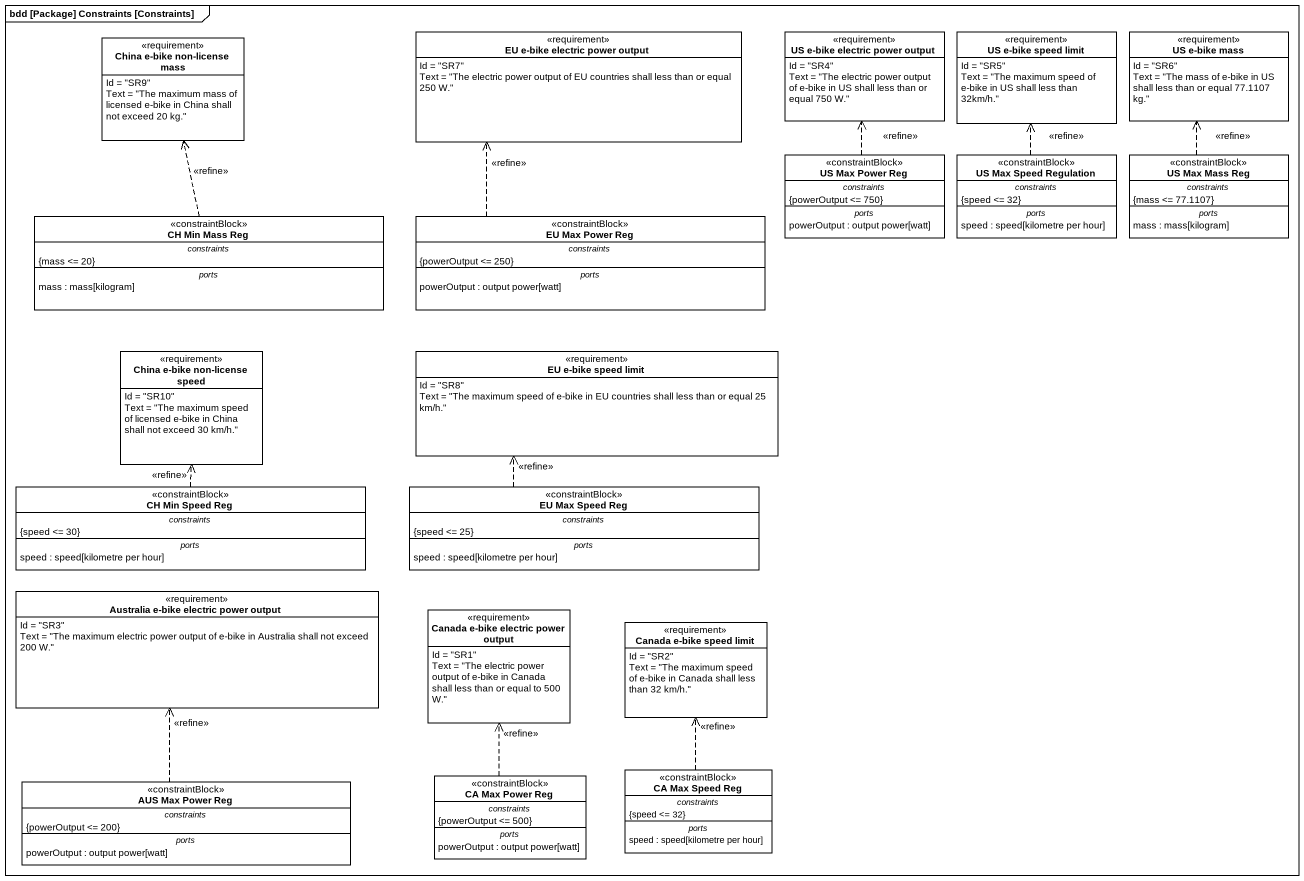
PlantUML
@startuml
mainframe bdd [Package] Constraints [Constraints]
hide circle
hide empty members
class "China e-bike non-license mass" as China_e_bike_non_license <<requirement>> {
  Id = "SR9"
  Text = "The maximum mass of licensed e-bike in China shall not exceed 20 kg."
}
class "EU e-bike electric power output" as EU_e_bike_electric_power <<requirement>> {
  Id = "SR7"
  Text = "The electric power output of EU countries shall less than or equal 250 W."
}
class "US e-bike electric power output" as US_e_bike_electric_power <<requirement>> {
  Id = "SR4"
  Text = "The electric power output of e-bike in US shall less than or equal 750 W."
}
class "US e-bike speed limit" as US_e_bike_speed_limit <<requirement>> {
  Id = "SR5"
  Text = "The maximum speed of e-bike in US shall less than 32km/h."
}
class "US e-bike mass" as US_e_bike_mass <<requirement>> {
  Id = "SR6"
  Text = "The mass of e-bike in US shall less than or equal 77.1107 kg."
}
class "US Max Power Reg" as US_Max_Power_Reg <<constraintBlock>> {
  -- constraints --
  {powerOutput <= 750}
  -- ports --
  powerOutput : output power[watt]
}
class "US Max Speed Regulation" as US_Max_Speed_Regulation <<constraintBlock>> {
  -- constraints --
  {speed <= 32}
  -- ports --
  speed : speed[kilometre per hour]
}
class "US Max Mass Reg" as US_Max_Mass_Reg <<constraintBlock>> {
  -- constraints --
  {mass <= 77.1107}
  -- ports --
  mass : mass[kilogram]
}
class "CH Min Mass Reg" as CH_Min_Mass_Reg <<constraintBlock>> {
  -- constraints --
  {mass <= 20}
  -- ports --
  mass : mass[kilogram]
}
class "EU Max Power Reg" as EU_Max_Power_Reg <<constraintBlock>> {
  -- constraints --
  {powerOutput <= 250}
  -- ports --
  powerOutput : output power[watt]
}
class "China e-bike non-license speed" as China_e_bike_non_license_2 <<requirement>> {
  Id = "SR10"
  Text = "The maximum speed of licensed e-bike in China shall not exceed 30 km/h."
}
class "EU e-bike speed limit" as EU_e_bike_speed_limit <<requirement>> {
  Id = "SR8"
  Text = "The maximum speed of e-bike in EU countries shall less than or equal 25 km/h."
}
class "CH Min Speed Reg" as CH_Min_Speed_Reg <<constraintBlock>> {
  -- constraints --
  {speed <= 30}
  -- ports --
  speed : speed[kilometre per hour]
}
class "EU Max Speed Reg" as EU_Max_Speed_Reg <<constraintBlock>> {
  -- constraints --
  {speed <= 25}
  -- ports --
  speed : speed[kilometre per hour]
}
class "Australia e-bike electric power output" as Australia_e_bike_electric <<requirement>> {
  Id = "SR3"
  Text = "The maximum electric power output of e-bike in Australia shall not exceed 200 W."
}
class "Canada e-bike electric power output" as Canada_e_bike_electric <<requirement>> {
  Id = "SR1"
  Text = "The electric power output of e-bike in Canada shall less than or equal to 500 W."
}
class "Canada e-bike speed limit" as Canada_e_bike_speed_limit <<requirement>> {
  Id = "SR2"
  Text = "The maximum speed of e-bike in Canada shall less than 32 km/h."
}
class "AUS Max Power Reg" as AUS_Max_Power_Reg <<constraintBlock>> {
  -- constraints --
  {powerOutput <= 200}
  -- ports --
  powerOutput : output power[watt]
}
class "CA Max Power Reg" as CA_Max_Power_Reg <<constraintBlock>> {
  -- constraints --
  {powerOutput <= 500}
  -- ports --
  powerOutput : output power[watt]
}
class "CA Max Speed Reg" as CA_Max_Speed_Reg <<constraintBlock>> {
  -- constraints --
  {speed <= 32}
  -- ports --
  speed : speed[kilometre per hour]
}
US_Max_Power_Reg .up.> US_e_bike_electric_power : <<refine>>
US_Max_Speed_Regulation .up.> US_e_bike_speed_limit : <<refine>>
US_Max_Mass_Reg .up.> US_e_bike_mass : <<refine>>
CH_Min_Mass_Reg .up.> China_e_bike_non_license : <<refine>>
EU_Max_Power_Reg .up.> EU_e_bike_electric_power : <<refine>>
CH_Min_Speed_Reg .up.> China_e_bike_non_license_2 : <<refine>>
EU_Max_Speed_Reg .up.> EU_e_bike_speed_limit : <<refine>>
AUS_Max_Power_Reg .up.> Australia_e_bike_electric : <<refine>>
CA_Max_Power_Reg .up.> Canada_e_bike_electric : <<refine>>
CA_Max_Speed_Reg .up.> Canada_e_bike_speed_limit : <<refine>>
@enduml
